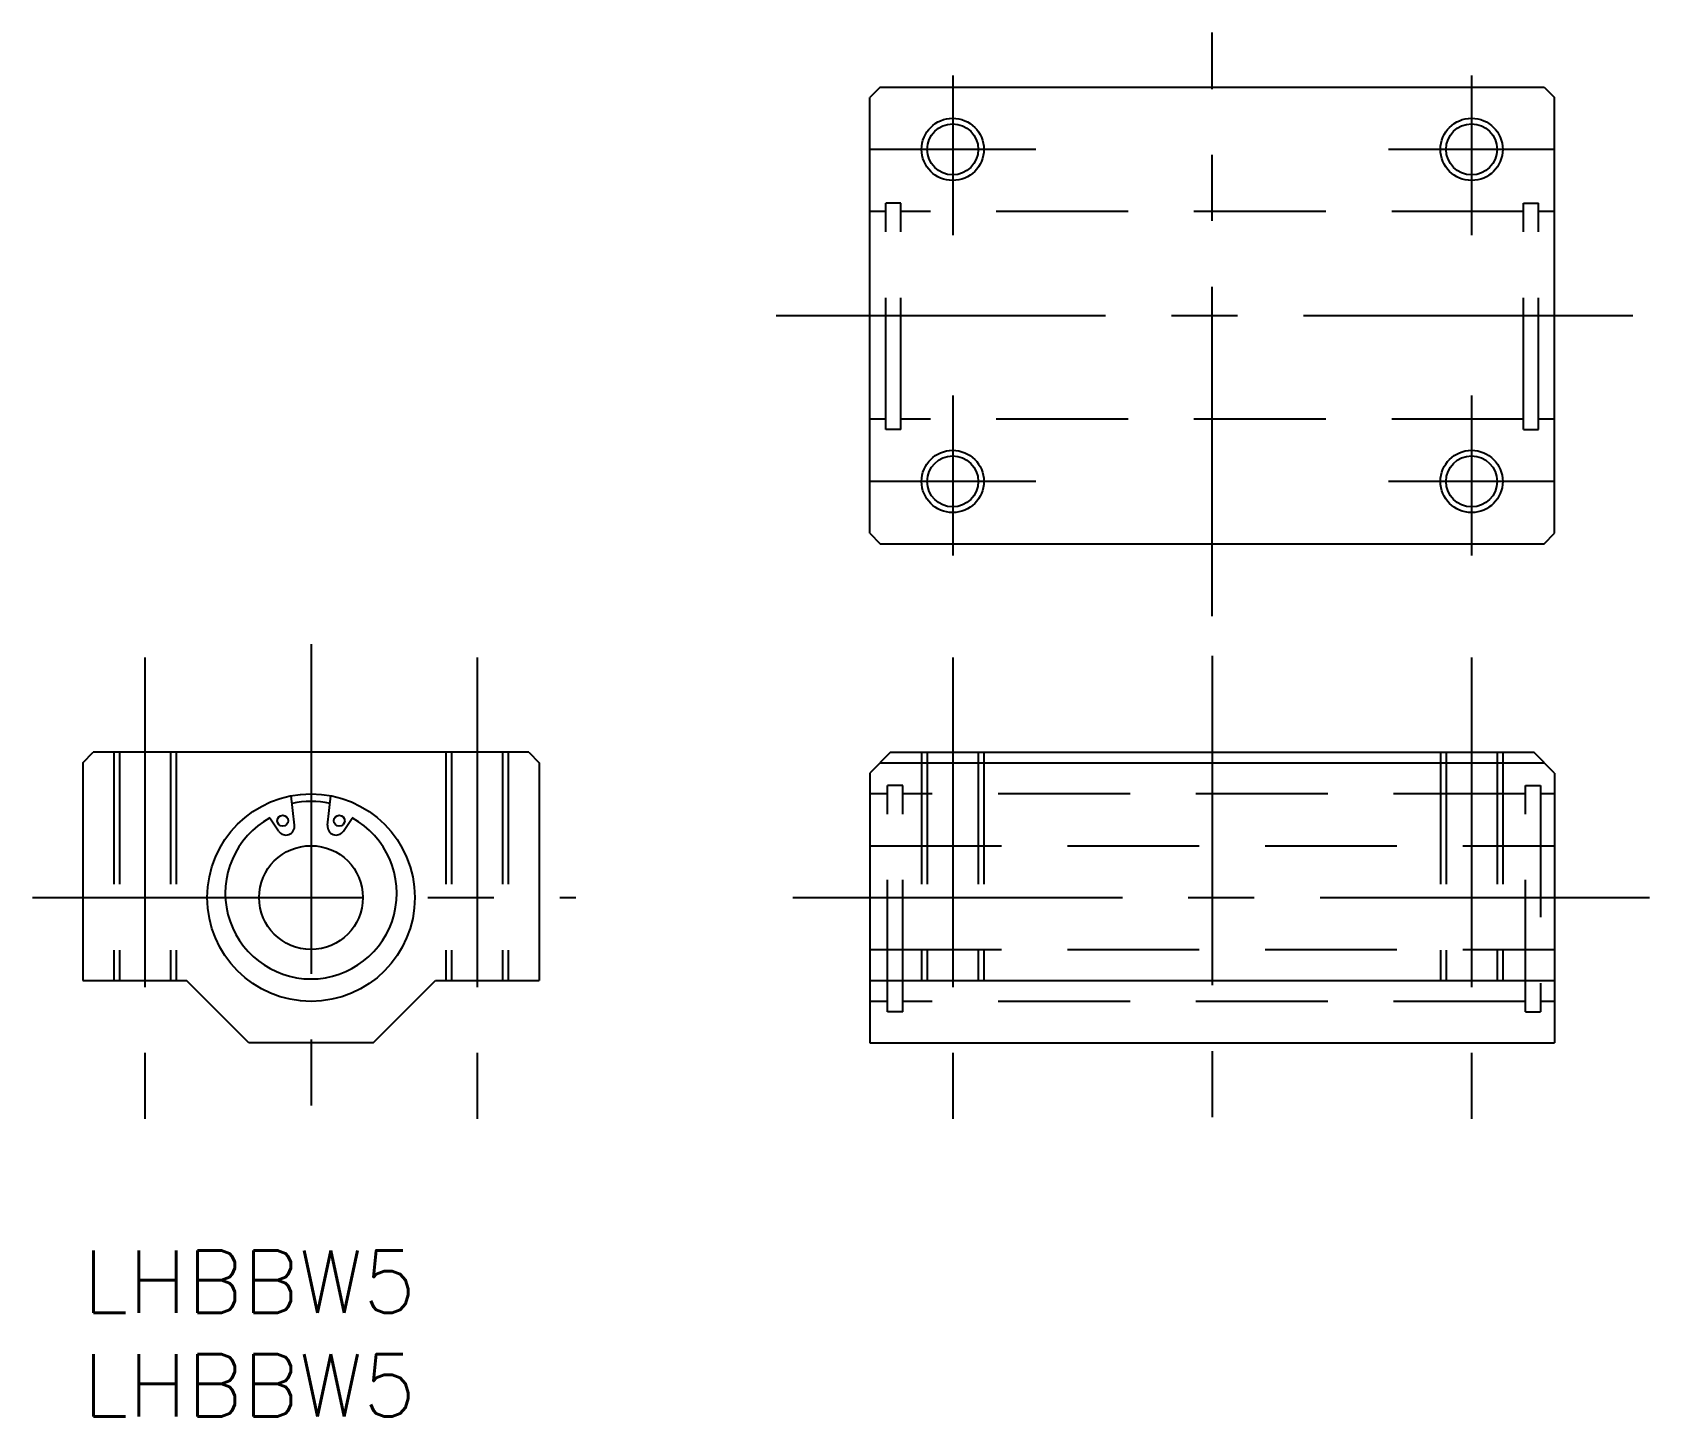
# Model space of a CAD drawing. Extents: x -2.4 to 76, y -8 to 58.7.
import ezdxf

# ---------------------------------------------------------------- set-up
doc = ezdxf.new("R2010")
doc.units = 0
doc.header["$LTSCALE"] = 0.5
doc.linetypes.add('CENTER', pattern=[50.8, 31.75, -6.35, 6.35, -6.35])
doc.linetypes.add('DASHED', pattern=[19.05, 12.7, -6.35])
for name, color, linetype in [('MSM_CENTER', 1, 'CENTER'), ('MSM_CONTINUOUS', 7, 'CONTINUOUS'), ('MSM_DASHED', 4, 'DASHED'), ('MSM_NARROW', 5, 'CONTINUOUS'), ('MSM_PART_NUMBER', 7, 'CONTINUOUS')]:
    doc.layers.add(name, color=color, linetype=linetype)
doc.styles.get("Standard").update_dxf_attribs({"font": 'txt.shx', "height": 3, "bigfont": 'bigfont.shx'})

msp = doc.modelspace()

# ---------------------------------------------------------------- linework, layer by layer
at = {"layer": 'MSM_CENTER'}
for p, q in [((54.419, 30.56), (54.419, 58.682)), ((41.919, 56.62), (41.919, 48.92)), ((66.919, 56.62), (66.919, 48.92)), ((45.919, 53.054), (37.919, 53.054)), ((70.919, 53.054), (62.919, 53.054)), ((33.413, 45.054), (75.333, 45.054)), ((41.919, 41.187), (41.919, 33.487)), ((66.919, 41.187), (66.919, 33.487)), ((45.919, 37.054), (37.919, 37.054)), ((70.919, 37.054), (62.919, 37.054)), ((11, 29.21), (11, 5.985)), ((3, 28.567), (3, 5.434)), ((19, 28.567), (19, 5.434)), ((41.919, 28.567), (41.919, 5.434)), ((54.419, 28.651), (54.419, 5.845)), ((66.919, 28.567), (66.919, 5.434)), ((-2.417, 17), (23.754, 17)), ((34.219, 17), (76.019, 17))]:
    msp.add_line(p, q, dxfattribs=at)
at = {"layer": 'MSM_CONTINUOUS'}
for p, q in [((38.419, 56.054), (37.919, 55.554)), ((38.419, 56.054), (70.419, 56.054)), ((70.419, 56.054), (70.919, 55.554)), ((37.919, 34.554), (37.919, 55.554)), ((70.919, 34.554), (70.919, 55.554)), ((37.919, 34.554), (38.419, 34.054)), ((70.419, 34.054), (70.919, 34.554)), ((38.419, 34.054), (70.419, 34.054)), ((0, 23.5), (0.5, 24)), ((21.5, 24), (0.5, 24)), ((21.5, 24), (22, 23.5)), ((38.919, 24), (37.919, 23)), ((38.919, 24), (69.919, 24)), ((70.919, 23), (69.919, 24)), ((0, 23.5), (0, 13)), ((22, 23.5), (22, 13)), ((37.919, 23), (37.919, 10)), ((38.419, 23.5), (70.419, 23.5)), ((70.919, 23), (70.919, 10)), ((10.205, 20.484), (10.043, 21.907)), ((11.795, 20.484), (11.957, 21.907)), ((9.435, 20.204), (9.017, 20.835)), ((12.565, 20.204), (12.983, 20.835)), ((0, 13), (5, 13)), ((8, 10), (5, 13)), ((14, 10), (17, 13)), ((17, 13), (22, 13)), ((37.919, 13), (70.919, 13)), ((14, 10), (8, 10)), ((37.919, 10), (70.919, 10))]:
    msp.add_line(p, q, dxfattribs=at)
for centre, radius in [((41.919, 53.054), 1.23), ((66.919, 53.054), 1.23), ((41.919, 37.054), 1.23), ((66.919, 37.054), 1.23), ((11, 17), 5), ((9.638, 20.705), 0.263), ((12.362, 20.705), 0.263), ((11, 17), 2.5)]:
    msp.add_circle(centre, radius, dxfattribs=at)
for centre, radius, start, end in [((11, 17), 4.631, 78.59557, 101.4044), ((11, 17.211), 4.132, 118.6775, 61.32254), ((9.786, 20.436), 0.421, 213.5312, 6.52997), ((12.214, 20.436), 0.421, 173.47, 326.4688)]:
    msp.add_arc(centre, radius, start, end, dxfattribs=at)
at = {"layer": 'MSM_DASHED'}
for p, q in [((38.689, 39.554), (38.689, 50.454)), ((39.419, 50.454), (38.689, 50.454)), ((39.419, 39.554), (39.419, 50.454)), ((69.419, 39.554), (69.419, 50.454)), ((69.419, 50.454), (70.149, 50.454)), ((70.149, 39.554), (70.149, 50.454)), ((38.689, 50.054), (37.919, 50.054)), ((69.419, 50.054), (39.419, 50.054)), ((70.919, 50.054), (70.149, 50.054)), ((38.689, 40.054), (37.919, 40.054)), ((69.419, 40.054), (39.419, 40.054)), ((70.919, 40.054), (70.149, 40.054)), ((39.419, 39.554), (38.689, 39.554)), ((69.419, 39.554), (70.149, 39.554)), ((1.5, 24), (1.5, 13)), ((1.771, 24), (1.771, 13)), ((4.23, 24), (4.23, 13)), ((4.5, 24), (4.5, 13)), ((17.5, 24), (17.5, 13)), ((17.771, 24), (17.771, 13)), ((20.23, 24), (20.23, 13)), ((20.5, 24), (20.5, 13)), ((40.419, 24), (40.419, 13)), ((40.689, 24), (40.689, 13)), ((43.148, 24), (43.148, 13)), ((43.419, 24), (43.419, 13)), ((65.419, 24), (65.419, 13)), ((65.689, 24), (65.689, 13)), ((68.148, 24), (68.148, 13)), ((68.419, 24), (68.419, 13)), ((38.781, 22), (37.919, 22)), ((38.781, 11.5), (38.781, 22.4)), ((39.511, 22.4), (38.781, 22.4)), ((39.511, 11.5), (39.511, 22.4)), ((69.511, 22), (39.511, 22)), ((69.511, 11.5), (69.511, 22.4)), ((69.511, 22.4), (70.241, 22.4)), ((70.241, 22.4), (70.241, 11.5)), ((70.919, 22), (70.241, 22)), ((37.919, 19.5), (70.919, 19.5)), ((37.919, 14.5), (70.919, 14.5)), ((38.781, 12), (37.919, 12)), ((69.511, 12), (39.511, 12)), ((70.919, 12), (70.241, 12)), ((39.511, 11.5), (38.781, 11.5)), ((69.511, 11.5), (70.241, 11.5))]:
    msp.add_line(p, q, dxfattribs=at)
at = {"layer": 'MSM_NARROW'}
for centre in [(41.919, 53.054), (66.919, 53.054), (41.919, 37.054), (66.919, 37.054)]:
    msp.add_circle(centre, 1.5, dxfattribs=at)

# ---------------------------------------------------------------- texts
at = {"layer": 'MSM_PART_NUMBER'}
for p in [(0, -3), (0, -8)]:
    msp.add_text('LHBBW5', height=3, dxfattribs=at).set_placement(p)

doc.saveas('drawing.dxf')
